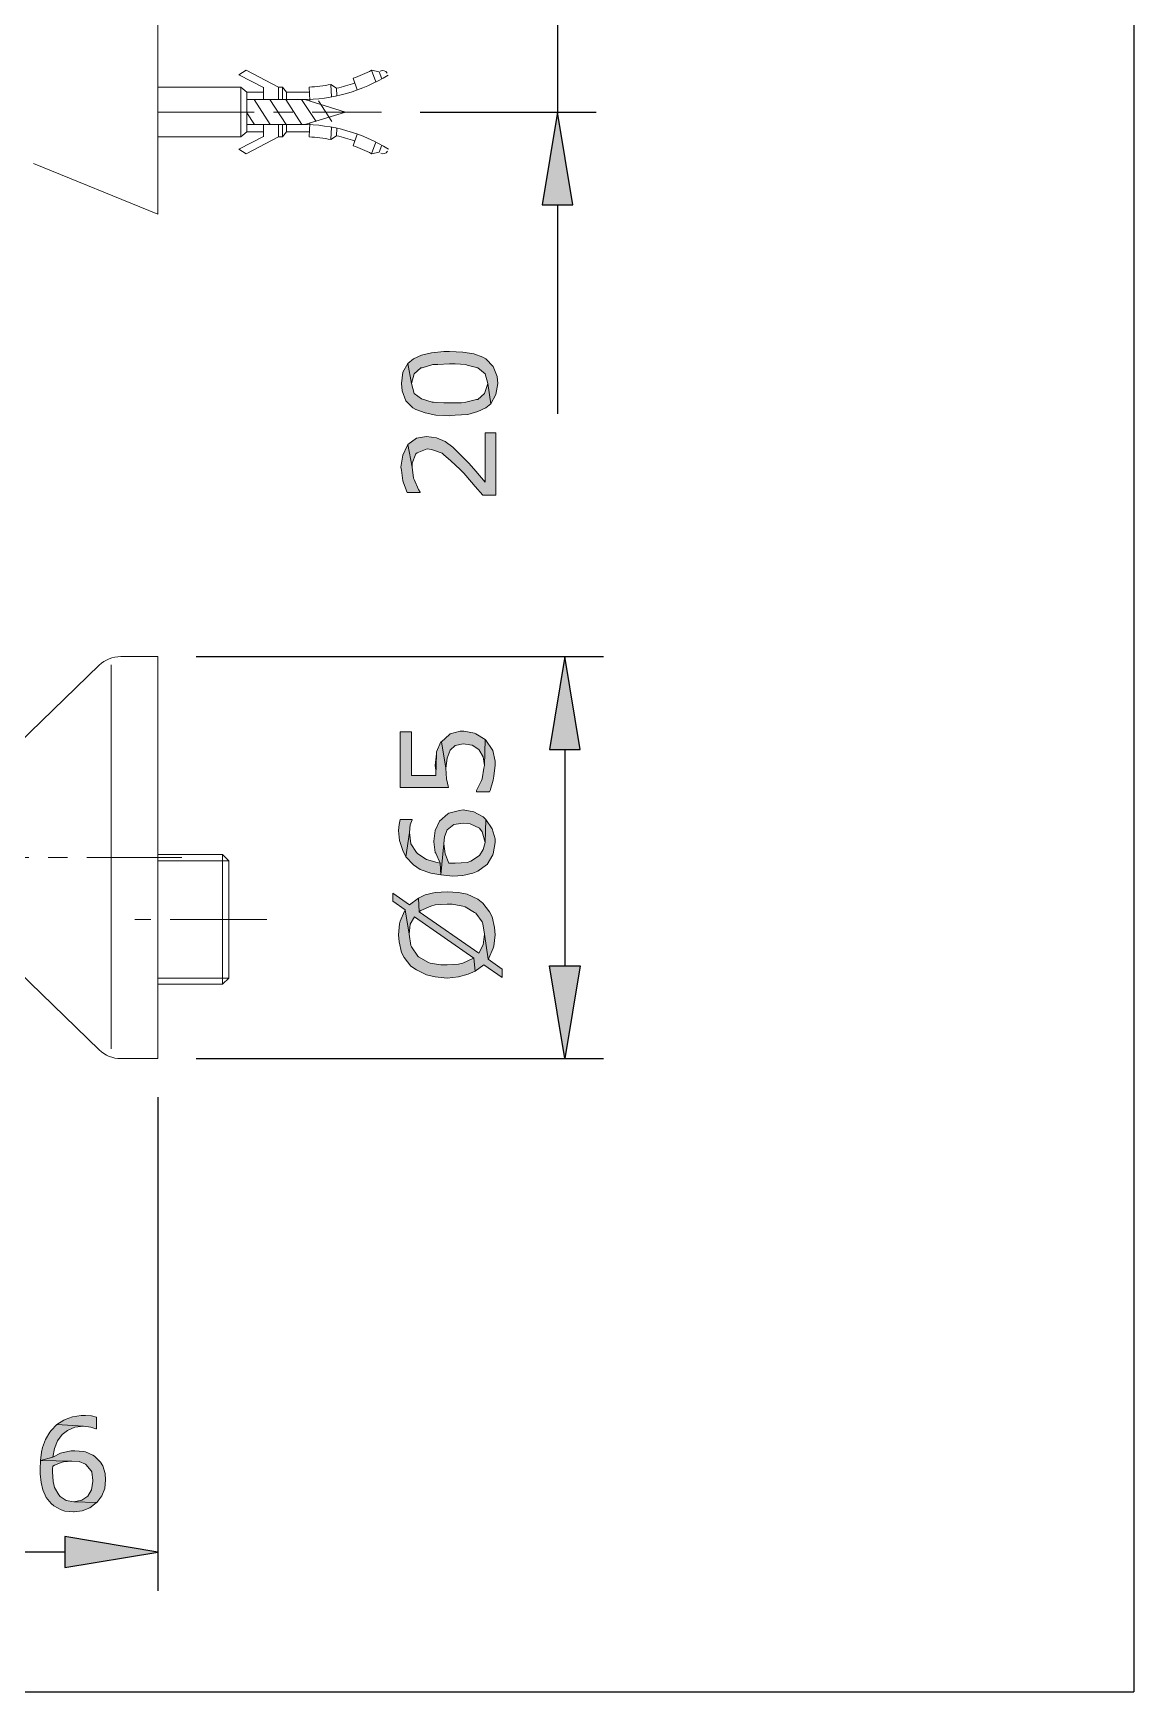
# Model space of a CAD drawing. Header units: inches. Extents: x 242965 to 445791, y 236206 to 423703.
# Drawn here: x 417510.5 to 417795.3, y 364921.7 to 365350.8 of the extents above; entities that cross this region are included whole.
import ezdxf

# ---------------------------------------------------------------- set-up
doc = ezdxf.new("R2010")
doc.units = ezdxf.units.IN
doc.header["$MEASUREMENT"] = 0
doc.linetypes.add('CENTER', pattern=[2, 1.25, -0.25, 0.25, -0.25])
for name, color, linetype in [('BENDA', 7, 'Continuous'), ('BIDANG', 7, 'Continuous'), ('CENTER', 7, 'CENTER'), ('UKUR', 7, 'Continuous')]:
    doc.layers.add(name, color=color, linetype=linetype)

# ---------------------------------------------------------------- blocks, each defined once
blk = doc.blocks.new('Samping')
at = {"layer": 'BENDA', "lineweight": 0}
for p, q in [((0, 12.044), (0, 8.324)), ((1.05, 10.124), (1.143, 10.185)), ((1.368, 9.961), (1.05, 10.124)), ((1.143, 10.185), (1.563, 9.963)), ((2.768, 10.184), (2.865, 10.161)), ((0, 9.963), (1.077, 9.963)), ((1.077, 9.963), (1.154, 9.9)), ((1.154, 9.9), (1.368, 9.9)), ((1.563, 9.963), (1.616, 9.963)), ((1.616, 9.963), (1.668, 9.9)), ((1.668, 9.9), (1.863, 9.9)), ((1.968, 9.791), (1.96, 9.966)), ((2.24, 10), (2.313, 9.95)), ((2.583, 9.929), (2.529, 10.079)), ((1.154, 9.804), (1.863, 9.804)), ((1.904, 9.804), (2.429, 9.643)), ((1.154, 9.483), (1.863, 9.483)), ((1.368, 9.483), (1.368, 9.324)), ((1.904, 9.483), (2.429, 9.643)), ((1.968, 9.495), (1.96, 9.321)), ((0, 9.324), (1.077, 9.324)), ((1.368, 9.326), (1.05, 9.163)), ((1.077, 9.324), (1.154, 9.387)), ((1.143, 9.102), (1.563, 9.324)), ((1.154, 9.387), (1.368, 9.387)), ((1.563, 9.324), (1.616, 9.324)), ((1.616, 9.324), (1.668, 9.387)), ((1.668, 9.387), (1.863, 9.387)), ((2.24, 9.287), (2.313, 9.337)), ((2.583, 9.358), (2.529, 9.208)), ((1.05, 9.163), (1.143, 9.102)), ((2.768, 9.103), (2.865, 9.126)), ((-1.609, 8.979), (0, 8.324)), ((-0.478, 2.6), (0, 2.6)), ((0, 2.6), (0, -2.6)), ((-0.756, 2.487), (-1.951, 1.327)), ((0.84, 0.038), (0, 0.038)), ((0.92, -0.042), (0.84, 0.038)), ((0.92, -1.558), (0.92, -0.042)), ((-0.756, -2.487), (-1.951, -1.327)), ((0.84, -1.638), (0, -1.638)), ((0.92, -1.558), (0.84, -1.638)), ((-0.478, -2.6), (0, -2.6))]:
    blk.add_line(p, q, dxfattribs=at)
for points in [[(1.863, 9.804), (2.259, 9.804), (2.646, 9.913), (2.982, 10.121)], [(2.529, 10.079), (2.611, 10.108), (2.691, 10.144), (2.768, 10.184)], [(1.863, 9.9), (1.897, 9.9), (1.93, 9.9), (1.963, 9.902)], [(1.96, 9.966), (2.054, 9.97), (2.147, 9.982), (2.24, 10)], [(2.313, 9.95), (2.393, 9.968), (2.473, 9.991), (2.55, 10.019)], [(2.988, 9.162), (2.651, 9.372), (2.261, 9.483), (1.863, 9.483)], [(1.963, 9.385), (1.93, 9.387), (1.897, 9.387), (1.863, 9.387)], [(2.24, 9.287), (2.147, 9.305), (2.054, 9.317), (1.96, 9.321)], [(2.55, 9.268), (2.473, 9.296), (2.393, 9.319), (2.313, 9.337)], [(2.768, 9.103), (2.691, 9.143), (2.611, 9.178), (2.529, 9.208)], [(-0.478, 2.6), (-0.582, 2.6), (-0.682, 2.56), (-0.756, 2.487)], [(-0.756, -2.487), (-0.682, -2.56), (-0.582, -2.6), (-0.478, -2.6)]]:
    blk.add_open_spline(points, degree=3, dxfattribs=at)
for points in [[(2.968, 10.147), (2.951, 10.178), (2.912, 10.189), (2.881, 10.173), (2.881, 10.172), (2.88, 10.172), (2.88, 10.171)], [(2.886, 9.112), (2.917, 9.094), (2.956, 9.104), (2.974, 9.135), (2.974, 9.136), (2.975, 9.136), (2.975, 9.137)]]:
    blk.add_open_spline(points, degree=3, knots=[0, 0, 0, 0, 1, 1, 1, 2, 2, 2, 2], dxfattribs=at)
at = {"layer": 'BIDANG', "lineweight": 0}
for p, q in [((2.822, 10.033), (2.768, 10.184)), ((2.899, 10.072), (2.866, 10.164)), ((1.077, 9.963), (1.077, 9.324)), ((1.154, 9.9), (1.154, 9.387)), ((1.368, 9.804), (1.368, 9.963)), ((1.563, 9.963), (1.563, 9.804)), ((1.616, 9.963), (1.616, 9.804)), ((1.668, 9.9), (1.668, 9.804)), ((2.248, 9.838), (2.24, 10)), ((2.318, 9.852), (2.313, 9.95)), ((1.247, 9.804), (1.456, 9.483)), ((1.452, 9.804), (1.662, 9.483)), ((1.658, 9.804), (1.867, 9.483)), ((1.863, 9.804), (2.049, 9.52)), ((2.079, 9.787), (2.254, 9.52)), ((1.154, 9.631), (1.251, 9.483)), ((1.563, 9.483), (1.563, 9.324)), ((1.616, 9.483), (1.616, 9.324)), ((1.668, 9.483), (1.668, 9.387)), ((2.248, 9.449), (2.24, 9.287)), ((2.318, 9.435), (2.313, 9.337)), ((2.822, 9.254), (2.768, 9.103)), ((2.899, 9.215), (2.866, 9.123)), ((-0.602, -2.475), (-0.602, 2.493)), ((0.84, -1.638), (0.84, 0.038)), ((0.92, -0.042), (0, -0.042)), ((0.92, -1.558), (0, -1.558))]:
    blk.add_line(p, q, dxfattribs=at)
at = {"layer": 'CENTER', "lineweight": 0}
for p, q in [((0, 9.643), (2.897, 9.643)), ((-14.918, 0), (0.313, 0)), ((1.411, -0.8), (-0.294, -0.8))]:
    blk.add_line(p, q, dxfattribs=at)

msp = doc.modelspace()

# ---------------------------------------------------------------- hatches: boundary and pattern name
at = {"layer": 'UKUR'}
h = msp.add_hatch(color=256, dxfattribs=at)
h.dxf.hatch_style = 2
h.paths.add_polyline_path([(417642.171, 365306.387), (417650.171, 365306.387), (417646.168, 365330.385)])
at = {"layer": 'UKUR', "linetype": 'Continuous', "lineweight": 0}
for points in [[(417607.418, 365265.364), (417608.388, 365260.193), (417609.034, 365262.617), (417610.811, 365264.233), (417611.135, 365264.233), (417613.882, 365265.041), (417615.174, 365265.041), (417618.245, 365265.202), (417619.699, 365265.202), (417622.446, 365265.041), (417622.769, 365264.879), (417625.516, 365264.233), (417627.456, 365262.617), (417628.102, 365260.193), (417628.91, 365254.86), (417630.203, 365257.284), (417630.687, 365260.193), (417630.526, 365261.971), (417629.556, 365264.556), (417627.617, 365266.495), (417626.809, 365266.98), (417624.547, 365267.788), (417621.638, 365268.273), (417618.245, 365268.434), (417616.79, 365268.434), (417613.559, 365268.111), (417610.973, 365267.465), (417608.872, 365266.495)], [(417605.802, 365260.193), (417605.964, 365258.254), (417606.933, 365255.668), (417608.711, 365253.891), (417609.519, 365253.406), (417611.943, 365252.598), (417614.69, 365251.952), (417618.245, 365251.79), (417619.699, 365251.952), (417622.931, 365252.113), (417625.516, 365252.921), (417627.617, 365253.891), (417628.91, 365254.86), (417628.102, 365260.193), (417627.294, 365257.608), (417625.516, 365255.992), (417625.193, 365255.992), (417622.446, 365255.345), (417621.315, 365255.184), (417618.245, 365255.184), (417616.79, 365255.184), (417614.043, 365255.345), (417613.72, 365255.345), (417610.973, 365256.153), (417609.034, 365257.608), (417608.388, 365260.193), (417607.418, 365265.364), (417606.125, 365263.102)], [(417607.418, 365244.357), (417608.549, 365238.54), (417608.549, 365239.509), (417609.519, 365241.933), (417609.842, 365242.256), (417612.427, 365243.226), (417613.559, 365243.064), (417616.306, 365242.095), (417616.629, 365241.771), (417618.568, 365240.155), (417620.992, 365237.893), (417621.961, 365236.924), (417623.9, 365234.661), (417624.87, 365233.53), (417626.809, 365231.268), (417630.203, 365231.268), (417630.203, 365247.427), (417627.456, 365247.427), (417627.456, 365234.661), (417626.486, 365235.792), (417624.547, 365238.055), (417623.254, 365239.509), (417621.153, 365241.61), (417619.053, 365243.711), (417617.114, 365245.165), (417614.851, 365246.134), (417612.266, 365246.458), (417609.68, 365245.973)], [(417605.64, 365238.54), (417605.802, 365237.732), (417606.125, 365234.985), (417606.287, 365234.5), (417607.256, 365231.914), (417610.65, 365231.914), (417610.65, 365232.076), (417610.165, 365232.722), (417609.034, 365235.308), (417608.872, 365235.631), (417608.549, 365238.54), (417607.418, 365244.357), (417607.256, 365244.034), (417606.125, 365241.61)], [(417616.144, 365167.439), (417617.275, 365160.652), (417617.598, 365163.237), (417618.406, 365165.338), (417619.699, 365166.469), (417621.8, 365166.954), (417624.062, 365166.631), (417625.84, 365165.499), (417626.971, 365163.56), (417627.294, 365161.298), (417627.456, 365168.085), (417625.032, 365169.539), (417624.708, 365169.701), (417621.961, 365170.186), (417620.992, 365170.186), (417618.406, 365169.539), (417618.245, 365169.378)], [(417625.193, 365154.834), (417625.193, 365154.511), (417628.587, 365154.511), (417628.748, 365154.834), (417629.556, 365157.581), (417629.718, 365158.551), (417630.041, 365161.46), (417630.041, 365162.429), (417629.395, 365165.176), (417629.233, 365165.499), (417627.617, 365167.923), (417627.456, 365168.085), (417627.294, 365161.298), (417627.132, 365160.652), (417626.648, 365157.905), (417626.486, 365157.42)], [(417614.205, 365141.745), (417614.205, 365141.584), (417614.528, 365138.837), (417614.69, 365138.675), (417615.821, 365136.09), (417615.982, 365133.019), (417616.79, 365141.099), (417616.952, 365142.876), (417617.598, 365144.654), (417619.376, 365146.108), (417621.8, 365146.431), (417623.577, 365146.27), (417626.001, 365145.139), (417626.648, 365144.169), (417627.456, 365141.422), (417627.617, 365147.401), (417626.971, 365148.047), (417624.547, 365149.34), (417621.8, 365149.825), (417620.83, 365149.663), (417618.083, 365149.017), (417617.76, 365148.855), (417615.659, 365146.916), (417614.528, 365144.492)], [(417604.994, 365144.492), (417605.317, 365141.907), (417606.125, 365139.321), (417606.933, 365137.705), (417607.903, 365144.008), (417608.064, 365145.947), (417608.549, 365147.239), (417608.549, 365147.401), (417605.479, 365147.401), (417605.156, 365146.108)], [(417606.933, 365137.705), (417608.872, 365135.605), (417610.65, 365134.474), (417613.397, 365133.504), (417615.982, 365133.019), (417615.821, 365136.09), (417615.013, 365136.251), (417612.266, 365137.059), (417610.003, 365138.513), (417609.68, 365138.837), (417608.226, 365141.099), (417607.903, 365144.008)], [(417615.982, 365133.019), (417619.053, 365132.696), (417621.638, 365132.858), (417624.224, 365133.504), (417625.516, 365133.989), (417627.779, 365135.605), (417627.94, 365135.766), (417629.395, 365138.19), (417629.556, 365138.513), (417630.041, 365141.422), (417630.041, 365142.392), (417629.233, 365144.977), (417627.617, 365147.401), (417627.456, 365141.422), (417626.971, 365139.645), (417626.001, 365138.029), (417623.739, 365136.574), (417622.769, 365136.251), (417619.699, 365136.09), (417618.891, 365136.09), (417618.083, 365136.09), (417617.114, 365138.513), (417616.79, 365141.099)], [(417603.54, 365128.333), (417603.54, 365126.232), (417606.772, 365123.97), (417607.741, 365117.668), (417608.064, 365120.253), (417609.196, 365122.192), (417624.547, 365111.527), (417624.87, 365108.134), (417627.132, 365109.75), (417631.819, 365106.518), (417631.819, 365108.619), (417628.263, 365111.204), (417627.294, 365117.668), (417626.971, 365114.921), (417625.84, 365112.82), (417610.327, 365123.485), (417610.165, 365127.04), (417607.903, 365125.263)], [(417610.165, 365127.04), (417610.327, 365123.485), (417610.811, 365123.808), (417613.397, 365124.94), (417614.528, 365125.263), (417617.598, 365125.424), (417618.891, 365125.424), (417621.638, 365124.94), (417622.285, 365124.778), (417624.708, 365123.324), (417625.032, 365123.162), (417626.648, 365120.9), (417626.809, 365120.415), (417627.294, 365117.668), (417628.263, 365111.204), (417628.425, 365111.527), (417629.556, 365114.113), (417629.718, 365114.598), (417630.041, 365117.506), (417629.879, 365119.445), (417629.233, 365122.192), (417628.587, 365123.485), (417626.809, 365125.748), (417625.516, 365126.717), (417622.769, 365128.01), (417620.507, 365128.495), (417617.598, 365128.656), (417614.528, 365128.495), (417611.943, 365127.848)], [(417604.994, 365117.506), (417605.156, 365115.729), (417605.802, 365112.982), (417606.448, 365111.689), (417608.226, 365109.427), (417609.68, 365108.457), (417612.266, 365107.164), (417614.528, 365106.68), (417617.598, 365106.356), (417620.507, 365106.68), (417623.093, 365107.326), (417624.87, 365108.134), (417624.547, 365111.527), (417624.224, 365111.366), (417621.638, 365110.235), (417620.507, 365109.911), (417617.598, 365109.75), (417615.982, 365109.75), (417613.235, 365110.235), (417612.751, 365110.396), (417610.165, 365111.851), (417610.003, 365112.012), (417608.388, 365114.436), (417608.226, 365114.759), (417607.741, 365117.668), (417606.772, 365123.97), (417606.61, 365123.647), (417605.479, 365121.061), (417605.317, 365120.415)], [(417516.59, 364990.844), (417515.092, 364989.302), (417514.775, 364988.848), (417513.686, 364986.988), (417512.915, 364984.946), (417512.642, 364983.721), (417512.325, 364981.589), (417515.546, 364982.405), (417516, 364984.674), (417516.771, 364986.625), (417517.951, 364988.258), (417519.357, 364989.347), (417521.263, 364990.164), (417523.486, 364990.39)], [(417523.985, 364993.203), (417522.85, 364993.158), (417520.673, 364992.84), (417518.767, 364992.16), (417518.404, 364992.024), (417516.59, 364990.844), (417523.486, 364990.39), (417525.346, 364990.209), (417526.707, 364989.755), (417526.888, 364989.755), (417526.888, 364992.795), (417525.573, 364993.112)], [(417512.325, 364981.589), (417512.234, 364979.275), (417512.279, 364978.095), (417512.506, 364975.872), (417513.005, 364973.967), (417513.867, 364972.016), (417515.092, 364970.428), (417515.773, 364969.838), (417517.678, 364968.795), (417518.676, 364968.477), (417520.9, 364968.25), (417521.036, 364968.25), (417523.168, 364968.523), (417525.119, 364969.294), (417526.798, 364970.564), (417526.979, 364970.7), (417520.945, 364970.882), (417519.039, 364971.199), (417517.452, 364972.243), (417517.089, 364972.651), (417516, 364974.557), (417515.637, 364976.145), (417515.501, 364978.594), (417515.501, 364979.411), (417515.546, 364980.092), (417515.954, 364980.318), (417517.951, 364981.09), (417518.314, 364981.18), (417520.491, 364981.407)], [(417521.263, 364984.084), (417520.31, 364984.039), (417518.223, 364983.63), (417517.542, 364983.404), (417515.546, 364982.405), (417512.325, 364981.589), (417520.491, 364981.407), (417522.397, 364981.271), (417524.03, 364980.591), (417524.121, 364980.5), (417525.482, 364978.867), (417525.618, 364978.594), (417525.936, 364976.371), (417525.936, 364976.235), (417525.573, 364973.967), (417524.62, 364972.288), (417523.077, 364971.245), (417520.945, 364970.882), (417526.979, 364970.7), (417528.204, 364972.379), (417528.975, 364974.284), (417529.202, 364976.507), (417529.066, 364978.186), (417528.476, 364980.182), (417527.932, 364981.135), (417526.344, 364982.632), (417525.89, 364982.95), (417523.985, 364983.766), (417523.486, 364983.903)]]:
    msp.add_hatch(color=256, dxfattribs=at).paths.add_polyline_path(points)
at = {"layer": 'UKUR'}
h = msp.add_hatch(color=256, dxfattribs=at)
h.dxf.hatch_style = 2
h.paths.add_polyline_path([(417644.073, 365165.517), (417652.072, 365165.517), (417648.076, 365189.515)])
at = {"layer": 'UKUR', "linetype": 'Continuous', "lineweight": 0}
h = msp.add_hatch(color=256, dxfattribs=at)
h.paths.add_polyline_path([(417605.479, 365170.024), (417605.479, 365155.642), (417617.922, 365155.642), (417617.437, 365157.905), (417617.275, 365160.652), (417616.144, 365167.439), (417615.982, 365167.439), (417614.851, 365164.853), (417614.851, 365164.368), (417614.69, 365158.713), (417608.388, 365158.713), (417608.388, 365170.024)])
h.paths.add_polyline_path([(417614.528, 365161.298), (417614.69, 365160.167), (417614.69, 365158.713), (417614.851, 365164.368)], flags=17)
at = {"layer": 'UKUR'}
h = msp.add_hatch(color=256, dxfattribs=at)
h.dxf.hatch_style = 2
h.paths.add_polyline_path([(417644.073, 365109.52), (417652.072, 365109.52), (417648.076, 365085.522)])
h = msp.add_hatch(color=256, dxfattribs=at)
h.dxf.hatch_style = 2
h.paths.add_polyline_path([(417518.692, 364961.856), (417518.692, 364953.857), (417542.691, 364957.853)])

# ---------------------------------------------------------------- linework, layer by layer
at = {"layer": 'BIDANG'}
for p in [(417795.347, 365701.705), (416635.349, 364921.707)]:
    msp.add_line(p, (417795.347, 364921.707), dxfattribs=at)
at = {"layer": 'UKUR'}
for p, q in [((417646.168, 365362.39), (417646.168, 365330.385)), ((417610.635, 365330.385), (417656.165, 365330.385)), ((417646.168, 365306.387), (417646.168, 365252.333)), ((417552.688, 365189.515), (417658.074, 365189.515)), ((417648.076, 365165.517), (417648.076, 365109.52)), ((417552.688, 365085.522), (417658.074, 365085.522)), ((417542.691, 365075.517), (417542.691, 364947.856)), ((417518.692, 364957.853), (417345.893, 364957.853))]:
    msp.add_line(p, q, dxfattribs=at)
for points in [[(417642.171, 365306.387), (417650.171, 365306.387), (417646.168, 365330.385)], [(417644.073, 365165.517), (417652.072, 365165.517), (417648.076, 365189.515)], [(417644.073, 365109.52), (417652.072, 365109.52), (417648.076, 365085.522)], [(417518.692, 364961.856), (417518.692, 364953.857), (417542.691, 364957.853)]]:
    msp.add_lwpolyline(points, close=True, dxfattribs=at)
at = {"layer": 'UKUR', "color": 7, "lineweight": 0}
for points in [[(417607.418, 365265.364), (417608.388, 365260.193), (417609.034, 365262.617), (417610.811, 365264.233), (417611.135, 365264.233), (417613.882, 365265.041), (417615.174, 365265.041), (417618.245, 365265.202), (417619.699, 365265.202), (417622.446, 365265.041), (417622.769, 365264.879), (417625.516, 365264.233), (417627.456, 365262.617), (417628.102, 365260.193), (417628.91, 365254.86), (417630.203, 365257.284), (417630.687, 365260.193), (417630.526, 365261.971), (417629.556, 365264.556), (417627.617, 365266.495), (417626.809, 365266.98), (417624.547, 365267.788), (417621.638, 365268.273), (417618.245, 365268.434), (417616.79, 365268.434), (417613.559, 365268.111), (417610.973, 365267.465), (417608.872, 365266.495)], [(417605.802, 365260.193), (417605.964, 365258.254), (417606.933, 365255.668), (417608.711, 365253.891), (417609.519, 365253.406), (417611.943, 365252.598), (417614.69, 365251.952), (417618.245, 365251.79), (417619.699, 365251.952), (417622.931, 365252.113), (417625.516, 365252.921), (417627.617, 365253.891), (417628.91, 365254.86), (417628.102, 365260.193), (417627.294, 365257.608), (417625.516, 365255.992), (417625.193, 365255.992), (417622.446, 365255.345), (417621.315, 365255.184), (417618.245, 365255.184), (417616.79, 365255.184), (417614.043, 365255.345), (417613.72, 365255.345), (417610.973, 365256.153), (417609.034, 365257.608), (417608.388, 365260.193), (417607.418, 365265.364), (417606.125, 365263.102)], [(417607.418, 365244.357), (417608.549, 365238.54), (417608.549, 365239.509), (417609.519, 365241.933), (417609.842, 365242.256), (417612.427, 365243.226), (417613.559, 365243.064), (417616.306, 365242.095), (417616.629, 365241.771), (417618.568, 365240.155), (417620.992, 365237.893), (417621.961, 365236.924), (417623.9, 365234.661), (417624.87, 365233.53), (417626.809, 365231.268), (417630.203, 365231.268), (417630.203, 365247.427), (417627.456, 365247.427), (417627.456, 365234.661), (417626.486, 365235.792), (417624.547, 365238.055), (417623.254, 365239.509), (417621.153, 365241.61), (417621.153, 365241.61), (417619.053, 365243.711), (417617.114, 365245.165), (417614.851, 365246.134), (417612.266, 365246.458), (417609.68, 365245.973)], [(417605.64, 365238.54), (417605.802, 365237.732), (417606.125, 365234.985), (417606.287, 365234.5), (417607.256, 365231.914), (417610.65, 365231.914), (417610.65, 365232.076), (417610.165, 365232.722), (417609.034, 365235.308), (417608.872, 365235.631), (417608.549, 365238.54), (417607.418, 365244.357), (417607.256, 365244.034), (417606.125, 365241.61)], [(417605.479, 365170.024), (417605.479, 365155.642), (417617.922, 365155.642), (417617.437, 365157.905), (417617.275, 365160.652), (417616.144, 365167.439), (417615.982, 365167.439), (417614.851, 365164.853), (417614.851, 365164.368), (417614.69, 365158.713), (417608.388, 365158.713), (417608.388, 365170.024)], [(417616.144, 365167.439), (417617.275, 365160.652), (417617.598, 365163.237), (417618.406, 365165.338), (417619.699, 365166.469), (417621.8, 365166.954), (417624.062, 365166.631), (417625.84, 365165.499), (417626.971, 365163.56), (417627.294, 365161.298), (417627.456, 365168.085), (417625.032, 365169.539), (417624.708, 365169.701), (417621.961, 365170.186), (417620.992, 365170.186), (417618.406, 365169.539), (417618.245, 365169.378)], [(417625.193, 365154.834), (417625.193, 365154.511), (417628.587, 365154.511), (417628.748, 365154.834), (417629.556, 365157.581), (417629.718, 365158.551), (417630.041, 365161.46), (417630.041, 365162.429), (417629.395, 365165.176), (417629.233, 365165.499), (417627.617, 365167.923), (417627.456, 365168.085), (417627.294, 365161.298), (417627.132, 365160.652), (417626.648, 365157.905), (417626.486, 365157.42)], [(417614.528, 365161.298), (417614.69, 365160.167), (417614.69, 365158.713), (417614.851, 365164.368)], [(417614.205, 365141.745), (417614.205, 365141.584), (417614.528, 365138.837), (417614.69, 365138.675), (417615.821, 365136.09), (417615.982, 365133.019), (417616.79, 365141.099), (417616.952, 365142.876), (417617.598, 365144.654), (417619.376, 365146.108), (417621.8, 365146.431), (417623.577, 365146.27), (417626.001, 365145.139), (417626.648, 365144.169), (417627.456, 365141.422), (417627.617, 365147.401), (417626.971, 365148.047), (417624.547, 365149.34), (417621.8, 365149.825), (417620.83, 365149.663), (417618.083, 365149.017), (417617.76, 365148.855), (417615.659, 365146.916), (417614.528, 365144.492)], [(417604.994, 365144.492), (417605.317, 365141.907), (417606.125, 365139.321), (417606.933, 365137.705), (417607.903, 365144.008), (417608.064, 365145.947), (417608.549, 365147.239), (417608.549, 365147.401), (417605.479, 365147.401), (417605.156, 365146.108)], [(417606.933, 365137.705), (417608.872, 365135.605), (417610.65, 365134.474), (417613.397, 365133.504), (417615.982, 365133.019), (417615.821, 365136.09), (417615.013, 365136.251), (417612.266, 365137.059), (417610.003, 365138.513), (417609.68, 365138.837), (417608.226, 365141.099), (417607.903, 365144.008)], [(417615.982, 365133.019), (417619.053, 365132.696), (417621.638, 365132.858), (417624.224, 365133.504), (417625.516, 365133.989), (417627.779, 365135.605), (417627.94, 365135.766), (417629.395, 365138.19), (417629.556, 365138.513), (417630.041, 365141.422), (417630.041, 365142.392), (417629.233, 365144.977), (417627.617, 365147.401), (417627.456, 365141.422), (417626.971, 365139.645), (417626.001, 365138.029), (417623.739, 365136.574), (417622.769, 365136.251), (417619.699, 365136.09), (417618.891, 365136.09), (417618.083, 365136.09), (417617.114, 365138.513), (417616.79, 365141.099)], [(417603.54, 365128.333), (417603.54, 365126.232), (417606.772, 365123.97), (417607.741, 365117.668), (417608.064, 365120.253), (417609.196, 365122.192), (417624.547, 365111.527), (417624.87, 365108.134), (417627.132, 365109.75), (417631.819, 365106.518), (417631.819, 365108.619), (417628.263, 365111.204), (417627.294, 365117.668), (417626.971, 365114.921), (417625.84, 365112.82), (417610.327, 365123.485), (417610.165, 365127.04), (417607.903, 365125.263)], [(417610.165, 365127.04), (417610.327, 365123.485), (417610.811, 365123.808), (417613.397, 365124.94), (417614.528, 365125.263), (417617.598, 365125.424), (417618.891, 365125.424), (417621.638, 365124.94), (417622.285, 365124.778), (417624.708, 365123.324), (417625.032, 365123.162), (417626.648, 365120.9), (417626.809, 365120.415), (417627.294, 365117.668), (417628.263, 365111.204), (417628.425, 365111.527), (417629.556, 365114.113), (417629.718, 365114.598), (417630.041, 365117.506), (417629.879, 365119.445), (417629.233, 365122.192), (417628.587, 365123.485), (417626.809, 365125.748), (417625.516, 365126.717), (417622.769, 365128.01), (417620.507, 365128.495), (417617.598, 365128.656), (417614.528, 365128.495), (417611.943, 365127.848)], [(417604.994, 365117.506), (417605.156, 365115.729), (417605.802, 365112.982), (417606.448, 365111.689), (417608.226, 365109.427), (417609.68, 365108.457), (417612.266, 365107.164), (417614.528, 365106.68), (417617.598, 365106.356), (417620.507, 365106.68), (417623.093, 365107.326), (417624.87, 365108.134), (417624.547, 365111.527), (417624.224, 365111.366), (417621.638, 365110.235), (417620.507, 365109.911), (417617.598, 365109.75), (417615.982, 365109.75), (417613.235, 365110.235), (417612.751, 365110.396), (417610.165, 365111.851), (417610.003, 365112.012), (417608.388, 365114.436), (417608.226, 365114.759), (417607.741, 365117.668), (417606.772, 365123.97), (417606.61, 365123.647), (417605.479, 365121.061), (417605.317, 365120.415)], [(417516.59, 364990.844), (417515.092, 364989.302), (417514.775, 364988.848), (417513.686, 364986.988), (417512.915, 364984.946), (417512.642, 364983.721), (417512.325, 364981.589), (417515.546, 364982.405), (417515.546, 364982.405), (417516, 364984.674), (417516.771, 364986.625), (417517.951, 364988.258), (417519.357, 364989.347), (417521.263, 364990.164), (417523.486, 364990.39)], [(417523.985, 364993.203), (417522.85, 364993.158), (417520.673, 364992.84), (417518.767, 364992.16), (417518.404, 364992.024), (417516.59, 364990.844), (417523.486, 364990.39), (417525.346, 364990.209), (417526.707, 364989.755), (417526.888, 364989.755), (417526.888, 364992.795), (417525.573, 364993.112)], [(417512.325, 364981.589), (417512.234, 364979.275), (417512.279, 364978.095), (417512.506, 364975.872), (417513.005, 364973.967), (417513.867, 364972.016), (417515.092, 364970.428), (417515.773, 364969.838), (417517.678, 364968.795), (417518.676, 364968.477), (417520.9, 364968.25), (417521.036, 364968.25), (417523.168, 364968.523), (417525.119, 364969.294), (417526.798, 364970.564), (417526.979, 364970.7), (417520.945, 364970.882), (417519.039, 364971.199), (417517.452, 364972.243), (417517.089, 364972.651), (417516, 364974.557), (417515.637, 364976.145), (417515.501, 364978.594), (417515.501, 364979.411), (417515.546, 364980.092), (417515.954, 364980.318), (417517.951, 364981.09), (417518.314, 364981.18), (417520.491, 364981.407)], [(417521.263, 364984.084), (417520.31, 364984.039), (417518.223, 364983.63), (417517.542, 364983.404), (417515.546, 364982.405), (417512.325, 364981.589), (417520.491, 364981.407), (417522.397, 364981.271), (417524.03, 364980.591), (417524.121, 364980.5), (417525.482, 364978.867), (417525.618, 364978.594), (417525.936, 364976.371), (417525.936, 364976.235), (417525.573, 364973.967), (417524.62, 364972.288), (417523.077, 364971.245), (417520.945, 364970.882), (417526.979, 364970.7), (417528.204, 364972.379), (417528.975, 364974.284), (417529.202, 364976.507), (417529.066, 364978.186), (417528.476, 364980.182), (417527.932, 364981.135), (417526.344, 364982.632), (417525.89, 364982.95), (417523.985, 364983.766), (417523.486, 364983.903)]]:
    msp.add_lwpolyline(points, close=True, dxfattribs=at)

# ---------------------------------------------------------------- block references
at = {"linetype": 'Continuous', "lineweight": 0, "xscale": 20, "yscale": 20, "zscale": 20}
msp.add_blockref('Samping', (417542.691, 365137.518), dxfattribs=at)

doc.saveas('drawing.dxf')
